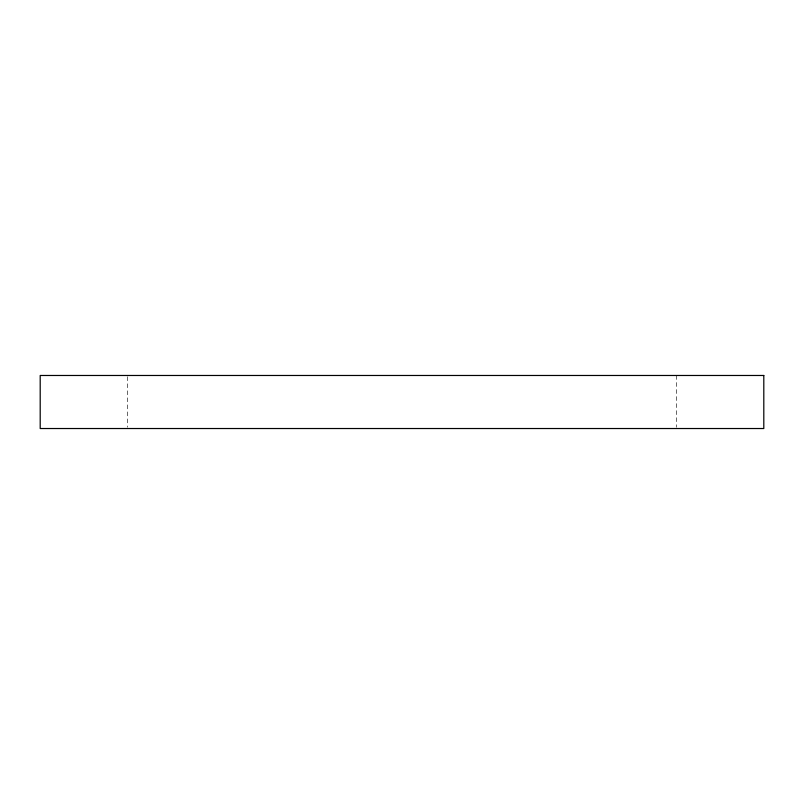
<?xml version="1.0" encoding="UTF-8"?>
<svg xmlns="http://www.w3.org/2000/svg" width="804" height="804" viewBox="0 0 804 804"><rect width="100%" height="100%" fill="white"/><g stroke="black" fill="none" stroke-linecap="round" stroke-linejoin="round"><path stroke-width="0.6" stroke-dasharray="4.02 3.01" d="M676.666 375.478L676.666 427.286M127.333 376.714L127.333 427.286"/><path stroke-width="1.21" d="M763.8 375.478L40.2 375.478L40.2 428.522L763.8 428.522L763.8 375.478"/></g></svg>
